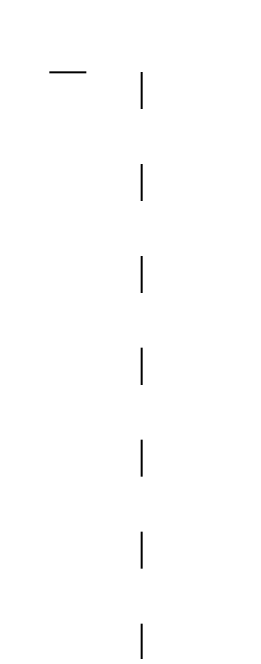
# Model space of a CAD drawing. Header units: metres. Extents: x -16 to 65907, y -5261 to 15511.
# Drawn here: x 20483.4 to 20521.8, y 4612.3 to 4716.5 of the extents above; entities that cross this region are included whole.
import ezdxf

# ---------------------------------------------------------------- set-up
doc = ezdxf.new("R2010")
doc.units = ezdxf.units.M
doc.header["$PDMODE"] = 67
doc.header["$PDSIZE"] = -5
doc.linetypes.add('ACAD_ISO03W100', pattern=[30, 12, -18])
doc.layers.get('0').update_dxf_attribs({"color": 6})
doc.layers.add('BC-GREYCOLOR', color=8, linetype='Continuous')
doc.layers.add('BC-TEXT', color=7, linetype='Continuous')
doc.styles.add('BC-1IN50-1', font='FreeSans.ttf', dxfattribs={"height": 10})
doc.dimstyles.new('BC-1IN50-1', dxfattribs={"dimtxt": 10, "dimasz": 10, "dimexe": 0.18, "dimexo": 0.0625, "dimgap": 1, "dimtad": 0, "dimdec": 1, "dimzin": 12, "dimdsep": 46, "dimtxsty": 'BC-1IN50-1', "dimblk": 'OPEN90', "dimcen": 0.09, "dimse1": 1, "dimse2": 1, "dimclrd": 8, "dimclre": 256, "dimclrt": 7, "dimadec": 0, "dimazin": 0, "dimtfac": 1, "dimtdec": 0, "dimtofl": 0, "dimtmove": 1, "dimatfit": 3, "dimfxl": 1, "dimtolj": 1, "dimtzin": 0, "dimlwd": -3, "dimarcsym": 0})

# ---------------------------------------------------------------- blocks, each defined once
blk = doc.blocks.new('_OPEN90')
at = {"color": 0, "linetype": 'ByBlock'}
for p, q in [((-0.5, 0.5), (0, 0)), ((0, 0), (-1, 0)), ((0, 0), (-0.5, -0.5))]:
    blk.add_line(p, q, dxfattribs=at)
blk = doc.blocks.new('*D1237')
at = {"layer": 'BC-TEXT', "color": 8, "linetype": 'Continuous', "lineweight": -3}
for p, q in [((20529.82, 4686.78), (20529.82, 4644.76)), ((20529.82, 4579.77), (20529.82, 4621.78))]:
    blk.add_line(p, q, dxfattribs=at)
at = {"layer": 'Defpoints', "color": 0}
for p in [(20444.38, 4696.78), (20529.82, 4696.78), (20444.38, 4569.77)]:
    blk.add_point(p, dxfattribs=at)
at = {"layer": 'BC-TEXT', "color": 8, "lineweight": -3, "xscale": 10, "yscale": 10, "zscale": 10}
for p, rotation in [((20529.82, 4696.78), 90), ((20529.82, 4569.77), 270)]:
    blk.add_blockref('_OPEN90', p, dxfattribs=dict(at, rotation=rotation))
at = {"layer": 'BC-TEXT', "color": 7, "insert": (20529.82, 4633.27), "char_height": 10, "attachment_point": 5, "rotation": 90, "style": 'BC-1IN50-1'}
blk.add_mtext('\\A1;127', dxfattribs=at)
blk = doc.blocks.new('*D1238')
at = {"layer": 'BC-TEXT', "color": 8, "linetype": 'Continuous', "lineweight": -3}
for p, q in [((20529.82, 4898.07), (20529.82, 4819.81)), ((20529.82, 4706.78), (20529.82, 4785.03))]:
    blk.add_line(p, q, dxfattribs=at)
at = {"layer": 'Defpoints', "color": 0}
for p in [(20421.38, 4908.07), (20529.82, 4908.07), (20444.38, 4696.78)]:
    blk.add_point(p, dxfattribs=at)
at = {"layer": 'BC-TEXT', "color": 8, "lineweight": -3, "xscale": 10, "yscale": 10, "zscale": 10}
for p, rotation in [((20529.82, 4908.07), 90), ((20529.82, 4696.78), 270)]:
    blk.add_blockref('_OPEN90', p, dxfattribs=dict(at, rotation=rotation))
at = {"layer": 'BC-TEXT', "color": 7, "insert": (20529.82, 4802.42), "char_height": 10, "attachment_point": 5, "rotation": 90, "style": 'BC-1IN50-1'}
blk.add_mtext('\\A1;211.3', dxfattribs=at)

msp = doc.modelspace()

# ---------------------------------------------------------------- linework, layer by layer
at = {"layer": 'BC-GREYCOLOR', "linetype": 'ACAD_ISO03W100', "ltscale": 0.5}
for p, q in [((20444.377, 4706.766), (20504.377, 4706.766)), ((20504.377, 4706.766), (20504.377, 4509.766))]:
    msp.add_line(p, q, dxfattribs=at)

# ---------------------------------------------------------------- dimensions: what is measured, and where the dimension line sits
at = {"layer": 'BC-TEXT', "linetype": 'Continuous'}
dim = msp.add_linear_dim(base=(20529.816, 4908.066), p1=(20444.377, 4696.775), p2=(20421.377, 4908.066), angle=90, dimstyle='BC-1IN50-1', dxfattribs=at)
dim.commit()
dim.dimension.update_dxf_attribs({"geometry": '*D1238', "text_midpoint": (20529.816, 4802.42)})
dim = msp.add_linear_dim(base=(20529.816, 4696.775), p1=(20444.377, 4569.766), p2=(20444.377, 4696.775), angle=90, dimstyle='BC-1IN50-1', override={"dimlfac": 1}, dxfattribs=at)
dim.commit()
dim.dimension.update_dxf_attribs({"geometry": '*D1237', "text_midpoint": (20529.816, 4633.27)})

doc.saveas('drawing.dxf')
